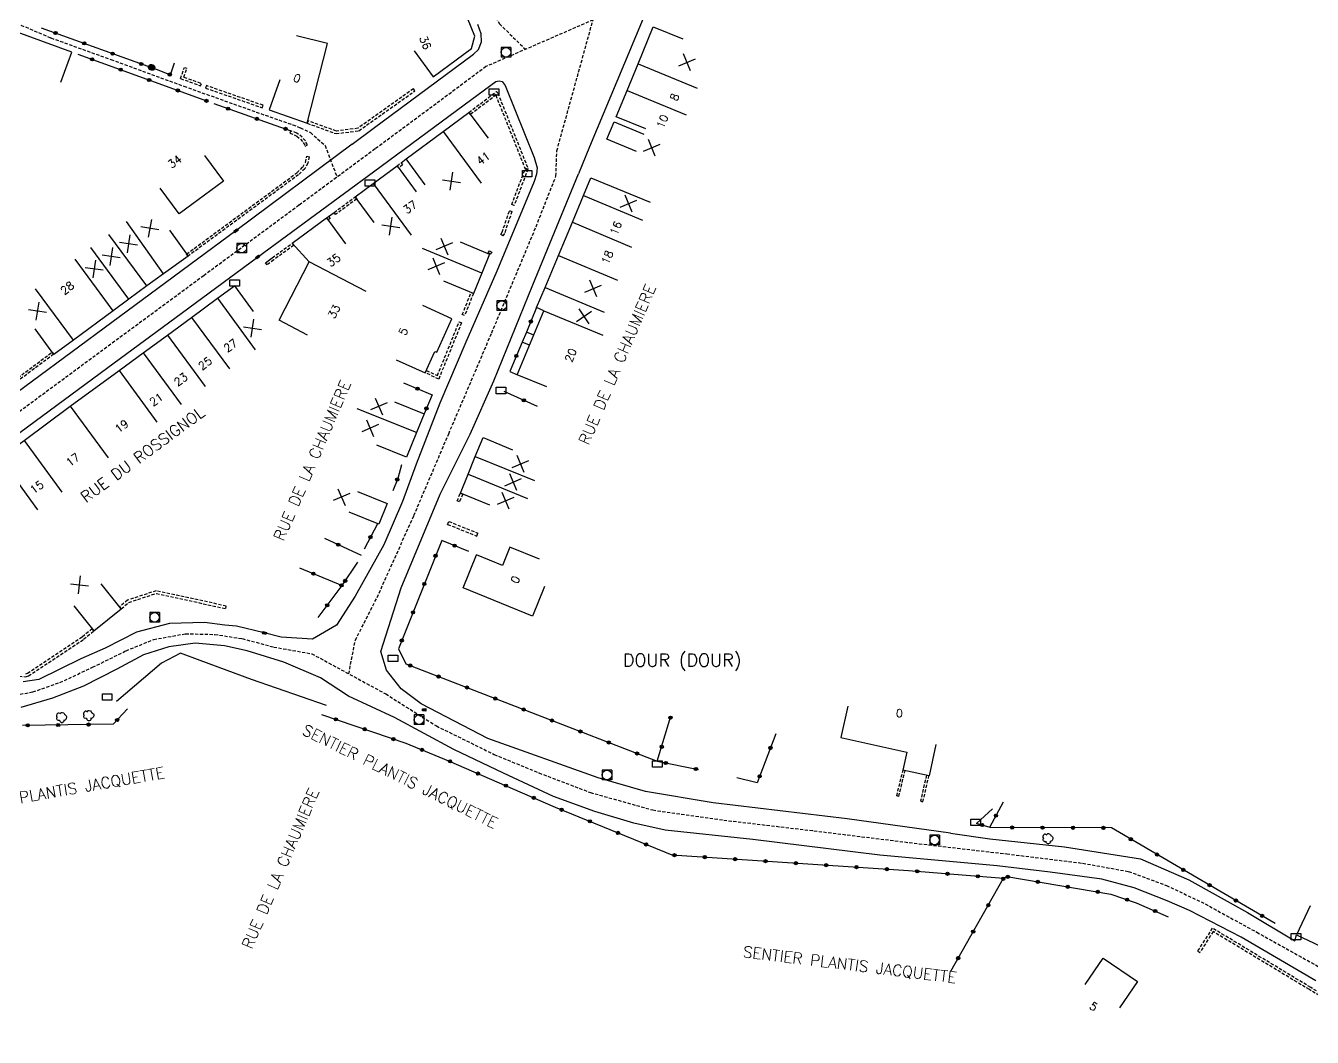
# Model space of a CAD drawing. Header units: millimetres. Extents: x 108000 to 119599, y 120002 to 124063.
# Drawn here: x 108421.3 to 108622.2, y 120677.5 to 120835.4 of the extents above; entities that cross this region are included whole.
import ezdxf
from ezdxf.enums import TextEntityAlignment as Align

# ---------------------------------------------------------------- set-up
doc = ezdxf.new("R2010")
doc.units = ezdxf.units.MM
doc.linetypes.add('DASHED', pattern=[0.75, 0.5, -0.25])
doc.layers.get('0').update_dxf_attribs({"linetype": 'CONTINUOUS'})
for name, color, linetype in [('W0001', 6, 'DASHED'), ('W0008', 7, 'CONTINUOUS'), ('W0100', 7, 'CONTINUOUS'), ('W0105', 7, 'CONTINUOUS'), ('W0112', 1, 'DASHED'), ('W0300', 7, 'CONTINUOUS'), ('W0302', 3, 'CONTINUOUS'), ('W0322', 7, 'CONTINUOUS'), ('W0400', 7, 'CONTINUOUS'), ('W0420', 7, 'CONTINUOUS'), ('W0980', 7, 'CONTINUOUS'), ('W0984', 7, 'CONTINUOUS'), ('W0989', 7, 'CONTINUOUS'), ('W0991', 7, 'CONTINUOUS'), ('W1102', 7, 'CONTINUOUS'), ('W1471', 7, 'CONTINUOUS'), ('W1473', 7, 'CONTINUOUS')]:
    doc.layers.add(name, color=color, linetype=linetype)
doc.styles.get("Standard").update_dxf_attribs({"font": 'romans.shx', "width": 0.85})

# ---------------------------------------------------------------- blocks, each defined once
blk = doc.blocks.new('T300')
for p, q in [((-0.8, 0.51), (-0.86, 0.34)), ((-0.86, 0.34), (-0.86, 0.17)), ((-0.86, 0.17), (-0.74, 0.06)), ((-0.69, 0.63), (-0.8, 0.51)), ((-0.8, -0.06), (-0.74, 0.06)), ((-0.74, 0.06), (-0.69, 0.11)), ((-0.57, 0.69), (-0.69, 0.63)), ((-0.46, 0.69), (-0.57, 0.69)), ((-0.29, 0.63), (-0.46, 0.69)), ((-0.29, 0.63), (-0.17, 0.74)), ((-0.23, 0.57), (-0.29, 0.63)), ((-0.17, 0.74), (-0.06, 0.8)), ((-0.06, 0.8), (0.06, 0.8)), ((0.06, 0.8), (0.23, 0.74)), ((0.23, 0.74), (0.34, 0.63)), ((0.34, 0.63), (0.4, 0.51)), ((0.46, 0.46), (0.34, 0.46)), ((0.4, 0.51), (0.4, 0.46)), ((0.57, 0.4), (0.46, 0.46)), ((0.57, 0.4), (0.69, 0.29)), ((0.69, 0.29), (0.74, 0.17)), ((0.74, 0.06), (0.69, -0.17)), ((0.74, 0.17), (0.74, 0.06)), ((-0.8, -0.17), (-0.8, -0.06)), ((-0.8, -0.23), (-0.8, -0.17)), ((-0.74, -0.34), (-0.8, -0.23)), ((-0.69, -0.4), (-0.74, -0.34)), ((-0.51, -0.46), (-0.69, -0.4)), ((-0.4, -0.46), (-0.51, -0.46)), ((-0.4, -0.46), (-0.34, -0.46)), ((-0.34, -0.46), (-0.34, -0.4)), ((-0.34, -0.51), (-0.34, -0.46)), ((-0.29, -0.63), (-0.34, -0.51)), ((-0.17, -0.74), (-0.29, -0.63)), ((-0.06, -0.8), (-0.17, -0.74)), ((0.06, -0.8), (-0.06, -0.8)), ((0.17, -0.74), (0.06, -0.8)), ((0.23, -0.69), (0.17, -0.74)), ((0.29, -0.46), (0.23, -0.46)), ((0.29, -0.63), (0.23, -0.69)), ((0.46, -0.4), (0.29, -0.46)), ((0.34, -0.51), (0.29, -0.63)), ((0.34, -0.51), (0.34, -0.46)), ((0.57, -0.34), (0.46, -0.4)), ((0.63, -0.29), (0.57, -0.34)), ((0.69, -0.17), (0.63, -0.29))]:
    blk.add_line(p, q)
blk = doc.blocks.new('T1471')
at = {"color": 0, "linetype": 'Continuous', "flags": 128}
blk.add_lwpolyline([(-0.75, -0.5), (-0.75, 0.5), (0.75, 0.5), (0.75, -0.5), (-0.75, -0.5)], dxfattribs=at)
blk = doc.blocks.new('T420')
for p, q in [((0.75, 0.75), (-0.75, 0.75)), ((-0.75, 0.75), (-0.75, -0.75)), ((0.75, 0.75), (0.75, -0.75)), ((0.75, -0.75), (-0.75, -0.75))]:
    blk.add_line(p, q)
blk.add_ellipse((0, 0), major_axis=(-0.53, 0.53), ratio=1, start_param=3.926991, end_param=10.210176)
blk = doc.blocks.new('T400')
for p, q in [((-0.15, 0.3), (0.15, 0.3)), ((-0.15, -0.25), (-0.15, 0.3)), ((-0.15, 0.15), (0.15, 0.15)), ((-0.15, 0), (0.15, 0)), ((0.15, 0.3), (0.15, -0.25)), ((-0.15, -0.15), (0.15, -0.15)), ((-0.15, -0.25), (-0.15, -0.3)), ((-0.15, -0.3), (0.15, -0.3)), ((0.15, -0.3), (0.15, -0.25))]:
    blk.add_line(p, q)
blk = doc.blocks.new('t991o')
at = {"color": 0, "linetype": 'Continuous'}
for p, q in [((-1, 1), (1, -1)), ((-1, -1), (1, 1))]:
    blk.add_line(p, q, dxfattribs=at)
blk = doc.blocks.new('t322o')
at = {"color": 0, "linetype": 'Continuous'}
for radius in [0.25, 0.15]:
    blk.add_circle((0, 0), radius, dxfattribs=at)
blk = doc.blocks.new('T1473')
at = {"color": 0, "linetype": 'Continuous', "const_width": 0.5, "flags": 128}
blk.add_lwpolyline([(-0.25, 0, 1), (0.25, 0, 1)], format="xyb", close=True, dxfattribs=at)

msp = doc.modelspace()

# ---------------------------------------------------------------- linework, layer by layer
at = {"layer": 'W0001'}
for points in [[(108431.35, 120990.04), (108432.07, 120985.44), (108436.22, 120977.23), (108439.27, 120970.64), (108441.77, 120965.14), (108445.48, 120956.03), (108450.44, 120943.27), (108454.03, 120933.7), (108458.95, 120921.33), (108463.8, 120910.45), (108468.51, 120899.81), (108474.19, 120886.06), (108481.55, 120868.15), (108490.17, 120847.23), (108493.96, 120838.04), (108495.25, 120835.71), (108499.32, 120831.75)], [(108626.33, 120980.6), (108623.15, 120972.47), (108618, 120960.06), (108611.19, 120943.67), (108606.02, 120931.21), (108601.66, 120920.77), (108599.23, 120915.63), (108596.43, 120910.93), (108592.15, 120906.18), (108584.56, 120899.96), (108572.34, 120890.31), (108553.72, 120875.65), (108537.18, 120862.61), (108521.76, 120850.72), (108516.26, 120844.32), (108509.86, 120836.34), (108493.14, 120829.06), (108485.35, 120823.24), (108475.82, 120816.19), (108463.93, 120807.39), (108449.06, 120796.4), (108434.53, 120785.69), (108410.1, 120767.66)], [(108410.75, 120838.54), (108414.85, 120837.93), (108418.45, 120836.42), (108425.2, 120833.53), (108434.57, 120830.15), (108445.96, 120825.99), (108457.26, 120821.95), (108462.97, 120819.96), (108464.15, 120819.51), (108465.72, 120818.75), (108468.01, 120816.75), (108469.88, 120811.79)], [(108471.71, 120734.24), (108472.74, 120739.5), (108476.13, 120746.15), (108481.88, 120758.95), (108487.32, 120771.73), (108494.04, 120787.48), (108500.96, 120804.05), (108504.06, 120811.95), (108504.21, 120815.91), (108509.86, 120836.34)], [(108418.91, 120730.8), (108422.38, 120731.41), (108426.61, 120732.9), (108431.71, 120735.26), (108436.92, 120737.84), (108441.25, 120739.6), (108446.21, 120740.5), (108450.8, 120740.39), (108455.06, 120739.74), (108459.99, 120738.42), (108465.93, 120737.38), (108477.48, 120731.11), (108485.39, 120726.1), (108494.42, 120721.65), (108501.41, 120718.77), (108509.45, 120715.71), (108519.19, 120712.98), (108530.27, 120711.4), (108544.36, 120709.73), (108560.78, 120707.71), (108574.46, 120706.13), (108586.32, 120704.67), (108593.49, 120703.38), (108599.4, 120701.21), (108605.47, 120698.31), (108613.51, 120693.9), (108628.71, 120685.44)]]:
    msp.add_lwpolyline(points, dxfattribs=at)
at = {"layer": 'W0008'}
for p, q in [((108472.26, 120816.92), (108475.52, 120819.37)), ((108509.33, 120816.5), (108507.59, 120812.33)), ((108500.67, 120814.88), (108501.11, 120813.22)), ((108565.68, 120709.37), (108571.84, 120708.47))]:
    msp.add_line(p, q, dxfattribs=at)
for points in [[(108601.47, 120913.18), (108600.27, 120910.71), (108599.65, 120909.72), (108598.42, 120908.01), (108596.85, 120906.25), (108595.6, 120905.08), (108586.71, 120898.09), (108578.24, 120891.43), (108566.3, 120882.03), (108551.12, 120870.11), (108533.96, 120856.61), (108532.36, 120855.38), (108522.8, 120848.06), (108521.78, 120846.27), (108520.18, 120842.62), (108514.77, 120829.6), (108509.33, 120816.5)], [(108475.52, 120819.37), (108491.21, 120830.98), (108491.98, 120831.74), (108492.46, 120832.93), (108492.41, 120834.15), (108491.88, 120835.6)], [(108419.34, 120771.2), (108435.07, 120782.78), (108444.56, 120789.77), (108457.48, 120799.32), (108475.55, 120812.62), (108490.93, 120823.95), (108494.68, 120826.74), (108495.19, 120826.85), (108495.69, 120826.7), (108496.16, 120826.11), (108500.67, 120814.88)], [(108472.26, 120816.92), (108454.09, 120803.42), (108434.7, 120789.12), (108416.09, 120775.35), (108395.26, 120759.97), (108381.91, 120750.06), (108380.46, 120749.16), (108378.8, 120748.7), (108378.21, 120748.72), (108377.93, 120748.77), (108377.3, 120749), (108375.66, 120750.11), (108364.95, 120757.79), (108354.45, 120765.3), (108351.82, 120767.17)], [(108501.11, 120813.22), (108501.05, 120812.28), (108500.64, 120811.13), (108494.84, 120797.13), (108490, 120786.02), (108485.92, 120776.51), (108482.26, 120766.98), (108480.09, 120761.15), (108477.21, 120754.4), (108472.71, 120746.36), (108469.81, 120741.82), (108466.04, 120739.65), (108461.16, 120739.98), (108458.52, 120740.62), (108454.2, 120741.7), (108452.36, 120741.82), (108449.17, 120742.25), (108443.69, 120742.11), (108438.57, 120740.75), (108433.65, 120738.27), (108429.84, 120736.6), (108423.29, 120733.35), (108420.85, 120733)], [(108565.68, 120709.37), (108549.53, 120711.62), (108528.62, 120714.12), (108518.05, 120715.85), (108510.67, 120717.98), (108493.42, 120724.16), (108483, 120729.55), (108479.88, 120731.9), (108477.61, 120734.82), (108476.74, 120737.71), (108479.87, 120747.67), (108485.99, 120762.27), (108490.66, 120771.65), (108494.35, 120779.97), (108500.48, 120794.96), (108507.59, 120812.33)], [(108622.76, 120686.29), (108611.1, 120693.1), (108603.01, 120697.28), (108599.51, 120698.8), (108594.36, 120700.83), (108589.32, 120702.16), (108581.27, 120703.27), (108572.98, 120704.25), (108554.64, 120705.95), (108534.84, 120708.39), (108521.12, 120709.85), (108516.22, 120710.9), (108510.12, 120712.74), (108503.71, 120715.1), (108495.9, 120718.72), (108488.1, 120722.4), (108478.84, 120727.41), (108471.68, 120730.74), (108467.27, 120733.64), (108461.55, 120736.05), (108455.86, 120737.82), (108452.3, 120738.62), (108447.71, 120739.03), (108443.59, 120738.46), (108439.66, 120737.18), (108435.5, 120734.99), (108430.3, 120732.3), (108425.46, 120730.45), (108420.5, 120728.96)], [(108571.84, 120708.47), (108583.48, 120707.21), (108595.36, 120705.36), (108602.9, 120702.09), (108612.07, 120696.99), (108619.44, 120692.57), (108619.71, 120693.51)]]:
    msp.add_lwpolyline(points, dxfattribs=at)
at = {"layer": 'W0100'}
for p, q in [((108516.64, 120815.81), (108512.03, 120817.74)), ((108495.74, 120751.18), (108491.67, 120752.82)), ((108496.89, 120754.03), (108495.74, 120751.18)), ((108501.52, 120752.16), (108496.89, 120754.03)), ((108549.65, 120729.18), (108548.56, 120724.3)), ((108548.56, 120724.3), (108558.87, 120722)), ((108558.87, 120722), (108558.25, 120719.21))]:
    msp.add_line(p, q, dxfattribs=at)
for points in [[(108481.91, 120831.5), (108484.87, 120827.46), (108490.88, 120831.87), (108491.42, 120833.79), (108489.11, 120839.44), (108486.44, 120846.06), (108484.21, 120851.4), (108480.37, 120860.71), (108479.24, 120863.46), (108478, 120866.44), (108474.59, 120874.78), (108473.09, 120878.32), (108471.14, 120883.11), (108468.34, 120889.9), (108463.72, 120888)], [(108426.76, 120826.6), (108428.48, 120831.3), (108421.49, 120833.85), (108414.65, 120836.37)], [(108518.1, 120819.32), (108513.48, 120821.23), (108515.17, 120825.33), (108516.89, 120829.49), (108519.27, 120835.28), (108523.9, 120833.38)], [(108460.94, 120827.01), (108459.28, 120822.3), (108465.21, 120820.2), (108468.39, 120832.65), (108463.55, 120833.88)], [(108483.66, 120810.61), (108480.69, 120814.63), (108486.45, 120818.9), (108490.48, 120821.9), (108493.46, 120817.89)], [(108512.03, 120817.74), (108513.16, 120820.44), (108517.77, 120818.5)], [(108449.17, 120815.16), (108452.14, 120811.14), (108445.23, 120806.04), (108442.26, 120810.06)], [(108475.69, 120804.7), (108472.72, 120808.72), (108475.51, 120810.79), (108479.26, 120813.55), (108482.23, 120809.52)], [(108502.65, 120779.04), (108498.03, 120780.95), (108502.17, 120790.94), (108501.05, 120791.43), (108502.38, 120794.58), (108504.46, 120799.57), (108506.63, 120804.74), (108508.37, 120808.92), (108509.51, 120811.7)], [(108465.26, 120787.14), (108460.82, 120789.44), (108465.55, 120798.55), (108462.87, 120801.47), (108468.25, 120805.42), (108471.21, 120801.4)], [(108443.73, 120803.52), (108446.62, 120799.45), (108442.77, 120796.71), (108440.17, 120794.8), (108437.34, 120792.72), (108434.93, 120790.93), (108428.74, 120786.33), (108425.66, 120784.08), (108422.72, 120788.12)], [(108489.09, 120801.69), (108493.71, 120799.78), (108492.49, 120796.81), (108491.18, 120793.63), (108486.55, 120795.53)], [(108409.53, 120761.93), (108409.37, 120762.15), (108413.28, 120765.02), (108417.19, 120767.89), (108421.01, 120770.69), (108428.21, 120776.01), (108435.85, 120781.61), (108439.62, 120784.37), (108443.38, 120787.13), (108447.13, 120789.9), (108451.2, 120792.88), (108453.84, 120794.82), (108456.8, 120790.79)], [(108479.1, 120783.29), (108483.66, 120781.24), (108485.16, 120784.56), (108485.44, 120784.46), (108487.83, 120789.69), (108483.28, 120791.77)], [(108478.85, 120776.73), (108483.49, 120774.86), (108482.3, 120771.9), (108480.75, 120768.05), (108476.11, 120769.93)], [(108493.76, 120760.55), (108489.14, 120762.45), (108490.35, 120765.41), (108491.47, 120768.18), (108492.68, 120771.13), (108497.3, 120769.23)], [(108473.09, 120762.69), (108477.72, 120760.82), (108476.42, 120757.6), (108471.78, 120759.48)], [(108502.29, 120747.88), (108500.4, 120743.24), (108489.58, 120747.66), (108491.67, 120752.82)], [(108428.76, 120744.85), (108431.89, 120740.95), (108436.19, 120744.4), (108433.06, 120748.3)], [(108563.41, 120723.19), (108562.33, 120718.31), (108558.25, 120719.21)], [(108621.86, 120698.02), (108619.7, 120693.51), (108622.49, 120692.18), (108625.25, 120690.82), (108630.06, 120688.57), (108632.18, 120693.1)], [(108586.71, 120685.71), (108589.51, 120689.85), (108594.88, 120686.2), (108592.08, 120682.07)]]:
    msp.add_lwpolyline(points, dxfattribs=at)
at = {"layer": 'W0105'}
for p, q in [((108479.88, 120814.02), (108480.69, 120814.63)), ((108468.57, 120805.66), (108469.42, 120806.28)), ((108458.73, 120798.42), (108459.76, 120799.21)), ((108499.46, 120787.6), (108498.8, 120786.05)), ((108500.59, 120787.13), (108499.46, 120787.6)), ((108499.94, 120785.57), (108498.8, 120786.05))]:
    msp.add_line(p, q, dxfattribs=at)
at = {"layer": 'W0112'}
for p, q in [((108445.44, 120827.18), (108446.03, 120828.93)), ((108445.95, 120827.42), (108446.41, 120828.8)), ((108446.03, 120828.93), (108446.41, 120828.8)), ((108445.44, 120827.18), (108448.58, 120826.05)), ((108445.95, 120827.42), (108448.72, 120826.42)), ((108448.58, 120826.05), (108448.72, 120826.42)), ((108449.34, 120825.7), (108458.19, 120822.63)), ((108473.28, 120819.04), (108482.04, 120825.26)), ((108494.98, 120824.94), (108499.72, 120813.1)), ((108458.19, 120822.63), (108458.32, 120823.01)), ((108463.58, 120818.65), (108462.64, 120819.04)), ((108479.26, 120813.55), (108479.88, 120814.02)), ((108479.88, 120814.02), (108480.12, 120813.71)), ((108499.68, 120813.05), (108497.54, 120807.36)), ((108463.87, 120812.17), (108446.61, 120799.46)), ((108469.42, 120806.28), (108472.72, 120808.72)), ((108472.72, 120808.72), (108472.96, 120808.4)), ((108497.19, 120806.43), (108496.02, 120803)), ((108497.54, 120807.36), (108497.16, 120807.5)), ((108468.25, 120805.42), (108468.57, 120805.66)), ((108468.57, 120805.66), (108468.81, 120805.34)), ((108496.02, 120803), (108495.78, 120802.64)), ((108459.76, 120799.21), (108462.87, 120801.47)), ((108458.73, 120798.42), (108459.76, 120799.21)), ((108493.8, 120799.75), (108493.47, 120799.98)), ((108494.03, 120800.09), (108493.8, 120799.75)), ((108491.18, 120793.63), (108489.81, 120790.18)), ((108489.81, 120790.18), (108489.44, 120790.32)), ((108489.32, 120789.04), (108485.76, 120780.27)), ((108425.61, 120784.14), (108414.88, 120776.09)), ((108485.76, 120780.27), (108483.66, 120781.24)), ((108488.63, 120761.23), (108489.14, 120762.45)), ((108489.14, 120762.45), (108489.51, 120762.3)), ((108487.15, 120757.58), (108491.71, 120755.75)), ((108491.71, 120755.75), (108491.89, 120756.2)), ((108441.66, 120746.79), (108452.49, 120744.43)), ((108430.3, 120739.63), (108431.89, 120740.95)), ((108557.61, 120715.11), (108558.59, 120719.14)), ((108561.38, 120714.25), (108562.32, 120718.3)), ((108562.32, 120718.3), (108561.93, 120718.39)), ((108604.27, 120690.94), (108604.61, 120690.73))]:
    msp.add_line(p, q, dxfattribs=at)
for points in [[(108458.32, 120823.01), (108449.47, 120826.08), (108449.34, 120825.7)], [(108482.04, 120825.26), (108481.81, 120825.59), (108473.13, 120819.42), (108469.77, 120818.99)], [(108490.48, 120821.9), (108494.79, 120825.17), (108494.98, 120824.94)], [(108494.73, 120824.62), (108490.72, 120821.58), (108490.48, 120821.9)], [(108499.72, 120813.1), (108499.35, 120812.95), (108494.64, 120824.73), (108494.73, 120824.62)], [(108469.77, 120818.99), (108465.35, 120820.58), (108465.21, 120820.2)], [(108462.64, 120819.04), (108462.49, 120818.67), (108463.4, 120818.29), (108463.59, 120818.17), (108464.16, 120817.74), (108464.6, 120817.22)], [(108465.27, 120816.84), (108464.93, 120817.45), (108464.44, 120818.02), (108463.82, 120818.5), (108463.58, 120818.65)], [(108465.21, 120820.2), (108469.72, 120818.58), (108473.28, 120819.04)], [(108464.6, 120817.22), (108464.92, 120816.64), (108465.27, 120816.84)], [(108465.55, 120814.96), (108465.31, 120813.95), (108464.84, 120813.11), (108463.87, 120812.17)], [(108464.93, 120814.09), (108465.16, 120815.05), (108465.55, 120814.96)], [(108446.61, 120799.46), (108446.38, 120799.78), (108463.61, 120812.47), (108464.52, 120813.35), (108464.93, 120814.09)], [(108480.12, 120813.71), (108479.51, 120813.23), (108479.26, 120813.55)], [(108497.16, 120807.5), (108499.31, 120813.19), (108499.68, 120813.05)], [(108472.96, 120808.4), (108469.66, 120805.96), (108469.42, 120806.28)], [(108495.66, 120803.18), (108496.81, 120806.56), (108497.19, 120806.43)], [(108468.81, 120805.34), (108468.49, 120805.1), (108468.25, 120805.42)], [(108495.78, 120802.64), (108495.45, 120802.86), (108495.66, 120803.18)], [(108462.87, 120801.47), (108463.1, 120801.14), (108460, 120798.89)], [(108460, 120798.89), (108458.97, 120798.1), (108458.73, 120798.42)], [(108493.47, 120799.98), (108493.7, 120800.31), (108494.03, 120800.09)], [(108489.44, 120790.32), (108490.81, 120793.77), (108491.18, 120793.63)], [(108485.55, 120780.81), (108488.95, 120789.19), (108489.32, 120789.04)], [(108414.64, 120776.41), (108425.37, 120784.46), (108425.61, 120784.14)], [(108483.66, 120781.24), (108483.83, 120781.6), (108485.55, 120780.81)], [(108489.51, 120762.3), (108489, 120761.08), (108488.63, 120761.23)], [(108487.15, 120757.58), (108487.33, 120758.03), (108491.89, 120756.2)], [(108436.19, 120744.4), (108437.36, 120745.39), (108441.66, 120746.79)], [(108452.49, 120744.43), (108452.58, 120744.82), (108441.64, 120747.21), (108437.16, 120745.74)], [(108437.16, 120745.74), (108435.93, 120744.71), (108436.19, 120744.4)], [(108431.89, 120740.95), (108431.63, 120741.26), (108430.06, 120739.96), (108421.5, 120734.28), (108421.2, 120734.19)], [(108417.21, 120734.06), (108421.24, 120733.79), (108421.67, 120733.91), (108430.3, 120739.63)], [(108557.61, 120715.11), (108557.29, 120715.18), (108558.27, 120719.2)], [(108561.93, 120718.4), (108560.99, 120714.34), (108561.38, 120714.25)], [(108634.44, 120677.84), (108633.18, 120678.58), (108621.94, 120685.27), (108606.58, 120694.54), (108604.27, 120690.94)], [(108634.24, 120677.49), (108632.97, 120678.24), (108621.73, 120684.93), (108606.71, 120693.99), (108604.61, 120690.73)]]:
    msp.add_lwpolyline(points, dxfattribs=at)
at = {"layer": 'W0302'}
msp.add_lwpolyline([(108468.24, 120729.3), (108456.53, 120733.37), (108448.49, 120736.32), (108445.41, 120737.46), (108442.44, 120735.88), (108435.44, 120729.92)], dxfattribs=at)
at = {"layer": 'W0322'}
for p, q in [((108450.64, 120823.27), (108462.64, 120819.03)), ((108501.05, 120791.43), (108499.46, 120787.6)), ((108501.21, 120775.97), (108495.99, 120778.33)), ((108476.2, 120757.67), (108474.09, 120753.7)), ((108467.91, 120755.4), (108473.65, 120752.76)), ((108463.99, 120750.78), (108470.66, 120748.01)), ((108519.9, 120720.58), (108522.02, 120727.63)), ((108573.91, 120714.19), (108571.79, 120710.23)), ((108565.73, 120687.79), (108573.97, 120702.31))]:
    msp.add_line(p, q, dxfattribs=at)
for points in [[(108423.66, 120835.11), (108441.61, 120828.63), (108443.86, 120827.77), (108444.49, 120829.64)], [(108429.38, 120830.99), (108436.58, 120828.4), (108449.65, 120823.65)], [(108498.8, 120786.05), (108496.87, 120781.46), (108498.04, 120780.95)], [(108480.27, 120779.67), (108484.72, 120777.82), (108483.5, 120774.86)], [(108479.96, 120766.85), (108479.36, 120764.76), (108478.58, 120762.81)], [(108490.45, 120753.35), (108486.23, 120755.06), (108479.46, 120738.12), (108480.64, 120735.79), (108519.9, 120720.58), (108526.32, 120719.29)], [(108466.92, 120743.04), (108470.66, 120748.01), (108473.14, 120751.7)], [(108437.16, 120728.77), (108434.89, 120726.37), (108420.73, 120726.18)], [(108467.46, 120727.9), (108480.63, 120723.39), (108487.3, 120720.67), (108503.97, 120713.41), (108522.15, 120705.96), (108559.12, 120703.52), (108573.97, 120702.31), (108574.5, 120702.57), (108590.72, 120699.86), (108594.66, 120698.5), (108599.69, 120696.32)], [(108538.41, 120724.89), (108535.5, 120717.22), (108532.33, 120718.01)], [(108616.41, 120695.26), (108590.81, 120710.18), (108571.89, 120710.26), (108569.75, 120710.88), (108572.23, 120713.15)]]:
    msp.add_lwpolyline(points, dxfattribs=at)
at = {"layer": 'W1102'}
for p, q in [((108516.89, 120829.49), (108526.14, 120825.69)), ((108515.17, 120825.33), (108524.41, 120821.51)), ((108486.45, 120818.9), (108492.41, 120810.87)), ((108475.51, 120810.79), (108481.46, 120802.75)), ((108509.51, 120811.7), (108518.76, 120807.9)), ((108508.37, 120808.92), (108517.6, 120805.08)), ((108442.77, 120796.71), (108436.98, 120804.87)), ((108506.63, 120804.74), (108515.85, 120800.87)), ((108440.17, 120794.8), (108434.24, 120802.85)), ((108437.34, 120792.72), (108431.42, 120800.78)), ((108492.49, 120796.81), (108483.25, 120800.63)), ((108434.93, 120790.93), (108428.97, 120798.96)), ((108474.42, 120793.94), (108465.55, 120798.55)), ((108504.46, 120799.57), (108513.69, 120795.73)), ((108428.74, 120786.33), (108422.77, 120794.35)), ((108502.38, 120794.58), (108511.6, 120790.69)), ((108451.2, 120792.88), (108457.1, 120784.81)), ((108502.17, 120790.94), (108511.41, 120787.12)), ((108447.13, 120789.9), (108453.06, 120781.85)), ((108443.38, 120787.13), (108449.3, 120779.08)), ((108439.62, 120784.37), (108445.53, 120776.3)), ((108435.85, 120781.61), (108441.76, 120773.54)), ((108428.21, 120776.01), (108434.16, 120767.97)), ((108482.3, 120771.9), (108473.02, 120775.63)), ((108421.01, 120770.69), (108426.92, 120762.63)), ((108491.47, 120768.18), (108500.74, 120764.43)), ((108417.19, 120767.89), (108423.1, 120759.82)), ((108490.35, 120765.41), (108499.6, 120761.61))]:
    msp.add_line(p, q, dxfattribs=at)

# ---------------------------------------------------------------- block references
at = {"layer": 'W0300'}
for p in [(108426.91, 120727.41), (108431.13, 120727.7), (108580.95, 120708.49)]:
    msp.add_blockref('T300', p, dxfattribs=at)
at = {"layer": 'W0322'}
for p, rotation in [((108425.9, 120834.3), 340.1493305060048), ((108430.37, 120832.69), 340.1493305060048), ((108431.62, 120830.18), 340.2160048624886), ((108434.83, 120831.08), 340.1493305060048), ((108436.09, 120828.57), 340.2160048624886), ((108439.3, 120829.46), 340.1493305060048), ((108440.55, 120826.95), 340.0349696391999), ((108443.75, 120827.81), 339.1730271587901), ((108445.02, 120825.33), 340.0349696391999), ((108449.48, 120823.71), 340.0349696391999), ((108452.88, 120822.48), 340.5442775512892), ((108457.36, 120820.9), 340.5442775512892), ((108461.84, 120819.32), 340.5442775512892), ((108500.14, 120789.24), 247.3279645571009), ((108497.88, 120783.86), 247.1221750001597), ((108482.46, 120778.76), 337.4186371020188), ((108499.04, 120776.95), 155.7043848193163), ((108483.84, 120775.68), 247.6695983987663), ((108479.28, 120764.57), 248.1380472169909), ((108470.07, 120754.41), 335.3053601603803), ((108475.09, 120755.58), 241.9506937353274), ((108488.24, 120754.25), 157.9623127314336), ((108485.27, 120752.67), 248.2196964123424), ((108466.18, 120749.87), 337.4808229801427), ((108470.57, 120748.05), 337.4808229801427), ((108471.16, 120748.76), 56.05293542031536), ((108483.51, 120748.26), 248.2196964123424), ((108468.35, 120744.94), 53.02519456328805), ((108481.75, 120743.85), 248.2196964123424), ((108479.99, 120739.44), 248.2196964123424), ((108481.31, 120735.53), 338.819742023305), ((108485.74, 120733.81), 338.819742023305), ((108490.17, 120732.1), 338.819742023305), ((108494.6, 120730.38), 338.819742023305), ((108499.03, 120728.67), 338.819742023305), ((108421.57, 120726.19), 180.7686862834305), ((108426.32, 120726.25), 180.7686862834305), ((108431.07, 120726.32), 180.7686862834305), ((108435.53, 120727.04), 226.5322855129353), ((108469.71, 120727.13), 341.1123116237388), ((108503.46, 120726.95), 338.819742023305), ((108521.95, 120727.4), 73.28884699008964), ((108474.2, 120725.59), 341.1123116237388), ((108478.7, 120724.05), 341.1123116237388), ((108507.89, 120725.23), 338.819742023305), ((108483.14, 120722.37), 337.7978725178811), ((108512.32, 120723.52), 338.819742023305), ((108516.74, 120721.8), 338.819742023305), ((108520.59, 120722.85), 73.28884699008964), ((108537.57, 120722.67), 249.1986958957232), ((108487.53, 120720.57), 336.4908386694456), ((108521.24, 120720.31), 348.6624924753435), ((108491.89, 120718.67), 336.4908386694456), ((108525.9, 120719.38), 348.6624924753435), ((108535.88, 120718.23), 249.1986958957232), ((108496.24, 120716.78), 336.4908386694456), ((108500.6, 120714.88), 336.4908386694456), ((108504.96, 120713.01), 337.696054478239), ((108572.79, 120712.1), 241.7889630998949), ((108509.36, 120711.21), 337.696054478239), ((108570.62, 120710.63), 163.7613424075646), ((108575.32, 120710.24), 179.7457344051619), ((108580.07, 120710.22), 179.7457344051619), ((108584.82, 120710.2), 179.7457344051619), ((108589.57, 120710.18), 179.7457344051619), ((108513.75, 120709.4), 337.696054478239), ((108518.15, 120707.6), 337.696054478239), ((108593.84, 120708.41), 149.7602712378664), ((108522.57, 120705.93), 356.2308087083531), ((108597.94, 120706.02), 149.7602712378664), ((108527.31, 120705.62), 356.2308087083531), ((108532.05, 120705.3), 356.2308087083531), ((108536.79, 120704.99), 356.2308087083531), ((108541.53, 120704.68), 356.2308087083531), ((108546.27, 120704.37), 356.2308087083531), ((108551.01, 120704.06), 356.2308087083531), ((108555.75, 120703.74), 356.2308087083531), ((108602.05, 120703.63), 149.7602712378664), ((108560.49, 120703.41), 355.3195797076118), ((108565.22, 120703.02), 355.3195797076118), ((108569.96, 120702.63), 355.3195797076118), ((108573.93, 120702.24), 60.40701622310021), ((108574.63, 120702.54), 350.5210100824331), ((108579.32, 120701.76), 350.5210100824331), ((108584, 120700.98), 350.5210100824331), ((108588.69, 120700.2), 350.5210100824331), ((108606.15, 120701.24), 149.7602712378664), ((108571.59, 120698.12), 60.40701622310021), ((108593.26, 120698.98), 341.0304674060775), ((108610.26, 120698.84), 149.7602712378664), ((108597.66, 120697.2), 336.5118597363639), ((108614.36, 120696.45), 149.7602712378664), ((108569.24, 120693.99), 60.40701622310021), ((108566.9, 120689.85), 60.40701622310021)]:
    msp.add_blockref('t322o', p, dxfattribs=dict(at, rotation=rotation))
at = {"layer": 'W0400'}
for p, rotation in [((108454.09, 120803.42), 306.5946960449218), ((108457.48, 120799.32), 126.4492721557617), ((108458.52, 120740.62), 256.3503265380859), ((108483.51, 120728.62), 90)]:
    msp.add_blockref('T400', p, dxfattribs=dict(at, rotation=rotation))
at = {"layer": 'W0420'}
for p in [(108496.26, 120831.29), (108454.97, 120800.7), (108495.6, 120791.74), (108441.38, 120743.06), (108482.69, 120727.07), (108512.03, 120718.45), (108563.2, 120708.29)]:
    msp.add_blockref('T420', p, dxfattribs=at)
at = {"layer": 'W0991'}
for p, rotation in [((108524.55, 120829.72), 67.62008603635314), ((108519.05, 120816.38), 67.1922434141756), ((108487.74, 120811.15), 36.57067490939077), ((108515.41, 120807.65), 67.66591535362834), ((108440.64, 120803.79), 215.3484266237874), ((108478.28, 120804.13), 36.51435102172736), ((108437.32, 120801.39), 216.3799534765749), ((108434.61, 120799.4), 216.2906302867175), ((108486.63, 120800.97), 247.5306608708293), ((108431.96, 120797.45), 216.5813898956249), ((108485.36, 120797.88), 247.6896955454239), ((108509.89, 120794.39), 67.41099974224367), ((108423.08, 120790.86), 216.1092105108616), ((108508.44, 120790.06), 348.705825243245), ((108456.66, 120788.2), 36.28854582909066), ((108476.4, 120775.99), 248.0986013289313), ((108475.04, 120772.6), 248.0317649237901), ((108498.55, 120767), 67.75960884371884), ((108497.4, 120764.17), 68.01062426769853), ((108470.58, 120761.84), 247.9417366108668), ((108496.22, 120761.27), 67.67158816284721), ((108429.66, 120748.14), 38.73760190622489)]:
    msp.add_blockref('t991o', p, dxfattribs=dict(at, rotation=rotation))
at = {"layer": 'W1471'}
for p in [(108494.41, 120825.07), (108499.57, 120812.32), (108475.03, 120810.89), (108453.91, 120795.26), (108495.49, 120778.48), (108478.63, 120736.64), (108433.98, 120730.62), (108519.89, 120720.17), (108569.61, 120711.07), (108619.66, 120693.22)]:
    msp.add_blockref('T1471', p, dxfattribs=at)
at = {"layer": 'W1473'}
for p in [(108440.82, 120828.95), (108441.03, 120828.9)]:
    msp.add_blockref('T1473', p, dxfattribs=at)

# ---------------------------------------------------------------- texts
at = {"layer": 'W0980'}
msp.add_text('DOUR (DOUR)', height=2, dxfattribs=at).set_placement((108523.77, 120736.24), align=Align.MIDDLE)
at = {"layer": 'W0984'}
msp.add_text('37', height=1.25, rotation=36.5385, dxfattribs=at).set_placement((108481.28, 120807.12), align=Align.MIDDLE)
at = {"layer": 'W0989'}
for s, rotation, p in [('RUE DE LA CHAUMIERE', 66.8818, (108513.64, 120782.57)), ('RUE DE LA CHAUMIERE', 66.8818, (108466, 120767.56)), ('RUE DU ROSSIGNOL', 36.4137, (108439.51, 120768.48)), ('SENTIER PLANTIS JACQUETTE', 333.7686, (108479.69, 120718.15)), ('SENTIER PLANTIS JACQUETTE', 9.9588, (108426.4, 120715.87)), ('RUE DE LA CHAUMIERE', 66.8818, (108461.04, 120703.84)), ('SENTIER PLANTIS JACQUETTE', 353.0054, (108549.96, 120688.76))]:
    msp.add_text(s, height=1.75, rotation=rotation, dxfattribs=at).set_placement(p, align=Align.MIDDLE)
at = {"layer": 'W0991'}
for s, rotation, p in [('36', 291.9476, (108483.67, 120832.79)), ('0', 340.4962, (108463.64, 120827.23)), ('8', 67.6194, (108522.6, 120824.29)), ('10', 67.5523, (108520.7, 120820.48)), ('34', 36.434, (108444.53, 120814.22)), ('41', 36.6339, (108492.71, 120814.72)), ('16', 67.4202, (108513.42, 120803.84)), ('35', 36.3215, (108469.35, 120798.84)), ('18', 67.2298, (108512.09, 120799.27)), ('28', 38.1308, (108427.75, 120794.48)), ('33', 62.5819, (108469.42, 120790.82)), ('27', 36.2202, (108453.25, 120785.49)), ('5', 65.7965, (108480.23, 120787.7)), ('20', 67.5279, (108506.36, 120783.99)), ('25', 36.37, (108449.27, 120782.72)), ('23', 36.3098, (108445.48, 120780.2)), ('21', 34.3137, (108441.65, 120777.08)), ('19', 36.2187, (108436.23, 120772.9)), ('17', 36.4662, (108428.61, 120767.67)), ('15', 36.2677, (108422.98, 120763.39)), ('0', 245.7965, (108497.72, 120748.94)), ('0', 357.0347, (108557.71, 120728.11)), ('5', 325.8605, (108588.04, 120682.3))]:
    msp.add_text(s, height=1.25, rotation=rotation, dxfattribs=at).set_placement(p, align=Align.MIDDLE)

doc.saveas('drawing.dxf')
